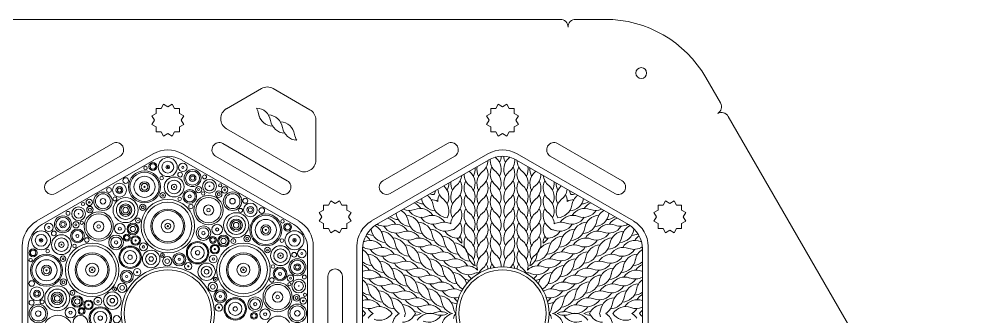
# Model space of a CAD drawing. Header units: millimetres. Extents: x -13 to 887, y 0 to 600.
# Drawn here: x 228.7 to 477.8, y 398.6 to 475.2 of the extents above; entities that cross this region are included whole.
import ezdxf

# ---------------------------------------------------------------- set-up
doc = ezdxf.new("R2010")
doc.units = ezdxf.units.MM
for name, color, linetype, lineweight, true_color in [('Cut_First', 1, 'Continuous', 20, 0xff0000), ('Cut_Second', 1, 'Continuous', 20, 0xff0000), ('Vector Engrave', 5, 'Continuous', 0, 0x0000ff)]:
    doc.layers.add(name, color=color, linetype=linetype, lineweight=lineweight, true_color=true_color)

msp = doc.modelspace()

# ---------------------------------------------------------------- linework, layer by layer
at = {"layer": 'Cut_First'}
for p, q in [((263.25, 440.53), (233.25, 423.21)), ((300.75, 423.21), (270.75, 440.53)), ((319.5, 423.21), (349.5, 440.53)), ((357, 440.53), (387, 423.21)), ((229.5, 416.71), (229.5, 382.07)), ((304.5, 382.07), (304.5, 416.71)), ((315.75, 382.07), (315.75, 416.71)), ((390.75, 416.71), (390.75, 382.07))]:
    msp.add_line(p, q, dxfattribs=at)
for centre, radius in [((389, 461.31), 1.4), ((267, 399.39), 11.25), ((353.25, 399.39), 11.25)]:
    msp.add_circle(centre, radius, dxfattribs=at)
for centre, start, end in [((267, 434.03), 60, 120), ((353.25, 434.03), 60, 120), ((237, 416.71), 120, 180), ((297, 416.71), 0, 60), ((323.25, 416.71), 120, 180), ((383.25, 416.71), 0, 60)]:
    msp.add_arc(centre, 7.5, start, end, dxfattribs=at)
at = {"layer": 'Cut_Second'}
for p, q in [((165.87, 475.16), (368.13, 475.16)), ((379.68, 475.16), (372.13, 475.16)), ((405.65, 460.16), (409.43, 453.62)), ((282.13, 452.14), (291.13, 457.34)), ((294.13, 457.34), (303.63, 451.86)), ((265.9, 453.28), (265.27, 452.19)), ((267, 452.65), (265.9, 453.28)), ((268.1, 453.28), (267, 452.65)), ((268.73, 452.19), (268.1, 453.28)), ((352.15, 453.28), (351.52, 452.19)), ((353.25, 452.65), (352.15, 453.28)), ((354.35, 453.28), (353.25, 452.65)), ((354.98, 452.19), (354.35, 453.28)), ((264, 450.92), (262.9, 450.28)), ((265.27, 452.19), (264, 452.19)), ((264, 452.19), (264, 450.92)), ((270, 452.19), (268.73, 452.19)), ((270, 450.92), (270, 452.19)), ((271.1, 450.28), (270, 450.92)), ((350.25, 450.92), (349.15, 450.28)), ((351.52, 452.19), (350.25, 452.19)), ((350.25, 452.19), (350.25, 450.92)), ((356.25, 452.19), (354.98, 452.19)), ((356.25, 450.92), (356.25, 452.19)), ((357.35, 450.28), (356.25, 450.92)), ((262.9, 450.28), (263.54, 449.19)), ((263.54, 449.19), (262.9, 448.09)), ((270.46, 449.19), (271.1, 450.28)), ((271.1, 448.09), (270.46, 449.19)), ((305.13, 449.26), (305.13, 438.87)), ((349.15, 450.28), (349.79, 449.19)), ((349.79, 449.19), (349.15, 448.09)), ((356.71, 449.19), (357.35, 450.28)), ((357.35, 448.09), (356.71, 449.19)), ((411.43, 450.16), (512.56, 275)), ((262.9, 448.09), (264, 447.45)), ((264, 447.45), (264, 446.19)), ((264, 446.19), (265.27, 446.19)), ((265.27, 446.19), (265.9, 445.09)), ((268.1, 445.09), (268.73, 446.19)), ((268.73, 446.19), (270, 446.19)), ((270, 447.45), (271.1, 448.09)), ((270, 446.19), (270, 447.45)), ((282.13, 446.95), (300.63, 436.27)), ((349.15, 448.09), (350.25, 447.45)), ((350.25, 447.45), (350.25, 446.19)), ((350.25, 446.19), (351.52, 446.19)), ((351.52, 446.19), (352.15, 445.09)), ((354.35, 445.09), (354.98, 446.19)), ((354.98, 446.19), (356.25, 446.19)), ((356.25, 447.45), (357.35, 448.09)), ((356.25, 446.19), (356.25, 447.45)), ((265.9, 445.09), (267, 445.72)), ((267, 445.72), (268.1, 445.09)), ((352.15, 445.09), (353.25, 445.72)), ((353.25, 445.72), (354.35, 445.09)), ((236.2, 433.57), (252.8, 443.15)), ((281.2, 443.15), (297.8, 433.57)), ((322.45, 433.57), (339.05, 443.15)), ((367.45, 443.15), (384.05, 433.57)), ((254.68, 439.9), (238.07, 430.32)), ((295.93, 430.32), (279.32, 439.9)), ((340.93, 439.9), (324.32, 430.32)), ((382.18, 430.32), (365.57, 439.9)), ((309.03, 428.39), (308.39, 427.29)), ((310.12, 427.75), (309.03, 428.39)), ((311.22, 428.39), (310.12, 427.75)), ((311.86, 427.29), (311.22, 428.39)), ((395.28, 428.39), (394.64, 427.29)), ((396.38, 427.75), (395.28, 428.39)), ((397.47, 428.39), (396.38, 427.75)), ((398.11, 427.29), (397.47, 428.39)), ((307.13, 426.02), (306.03, 425.39)), ((308.39, 427.29), (307.13, 427.29)), ((307.13, 427.29), (307.13, 426.02)), ((313.13, 427.29), (311.86, 427.29)), ((313.13, 426.02), (313.13, 427.29)), ((314.22, 425.39), (313.13, 426.02)), ((393.38, 426.02), (392.28, 425.39)), ((394.64, 427.29), (393.38, 427.29)), ((393.38, 427.29), (393.38, 426.02)), ((399.38, 427.29), (398.11, 427.29)), ((399.38, 426.02), (399.38, 427.29)), ((400.47, 425.39), (399.38, 426.02)), ((306.03, 425.39), (306.66, 424.29)), ((306.66, 424.29), (306.03, 423.19)), ((313.59, 424.29), (314.22, 425.39)), ((314.22, 423.19), (313.59, 424.29)), ((392.28, 425.39), (392.91, 424.29)), ((392.91, 424.29), (392.28, 423.19)), ((399.84, 424.29), (400.47, 425.39)), ((400.47, 423.19), (399.84, 424.29)), ((306.03, 423.19), (307.13, 422.56)), ((307.13, 422.56), (307.13, 421.29)), ((307.13, 421.29), (308.39, 421.29)), ((308.39, 421.29), (309.03, 420.19)), ((311.22, 420.19), (311.86, 421.29)), ((311.86, 421.29), (313.13, 421.29)), ((313.13, 422.56), (314.22, 423.19)), ((313.13, 421.29), (313.13, 422.56)), ((392.28, 423.19), (393.38, 422.56)), ((393.38, 422.56), (393.38, 421.29)), ((393.38, 421.29), (394.64, 421.29)), ((394.64, 421.29), (395.28, 420.19)), ((397.47, 420.19), (398.11, 421.29)), ((398.11, 421.29), (399.38, 421.29)), ((399.38, 422.56), (400.47, 423.19)), ((399.38, 421.29), (399.38, 422.56)), ((309.03, 420.19), (310.12, 420.82)), ((310.12, 420.82), (311.22, 420.19)), ((395.28, 420.19), (396.38, 420.82)), ((396.38, 420.82), (397.47, 420.19)), ((308.25, 389.81), (308.25, 408.97)), ((312, 408.97), (312, 389.81))]:
    msp.add_line(p, q, dxfattribs=at)
for centre, radius, start, end in [((368.13, 473.16), 2, 0, 90), ((372.13, 473.16), 2, 90, 180), ((379.68, 445.16), 30, 30, 90), ((292.63, 454.74), 3, 60, 120), ((407.7, 452.62), 2, 300, 30), ((283.63, 449.55), 3, 120, 240), ((302.13, 449.26), 3, 0, 60), ((409.7, 449.16), 2, 30, 120), ((253.74, 441.53), 1.88, 300, 120), ((280.26, 441.53), 1.88, 60, 240), ((339.99, 441.53), 1.88, 300, 120), ((366.51, 441.53), 1.88, 60, 240), ((302.13, 438.87), 3, 240, 0), ((237.14, 431.94), 1.88, 120, 300), ((296.86, 431.94), 1.88, 240, 60), ((323.39, 431.94), 1.88, 120, 300), ((383.11, 431.94), 1.88, 240, 60), ((310.12, 408.97), 1.88, 0, 180)]:
    msp.add_arc(centre, radius, start, end, dxfattribs=at)
at = {"layer": 'Vector Engrave'}
for p, q in [((234.56, 422.28), (263.4, 438.92)), ((270.6, 438.92), (299.44, 422.28)), ((349.65, 438.92), (320.81, 422.28)), ((385.69, 422.28), (356.85, 438.92)), ((230.96, 382.74), (230.96, 416.04)), ((303.04, 416.04), (303.04, 382.74)), ((317.21, 416.04), (317.21, 382.74)), ((389.29, 382.74), (389.29, 416.04))]:
    msp.add_line(p, q, dxfattribs=at)
for centre, radius in [((266.99, 437.09), 2.45), ((266.99, 437.09), 1.52), ((261, 432.01), 4.12), ((261.24, 436.86), 0.45), ((263.17, 437.25), 1.02), ((263.17, 437.25), 0.713), ((266.99, 437.09), 0.461), ((266.99, 437.09), 0.169), ((270.89, 437.02), 1.1), ((270.89, 437.02), 0.274), ((273.38, 434.26), 2.19), ((273.38, 434.26), 1.8), ((256.15, 433.62), 0.726), ((261, 432.01), 3.77), ((261, 432.01), 2.72), ((261, 432.01), 1.32), ((265.43, 434.25), 0.467), ((268.63, 431.98), 2.56), ((268.63, 431.98), 1.75), ((270.18, 435.15), 0.609), ((273.38, 434.26), 0.877), ((273.38, 434.26), 0.53), ((276.47, 434.56), 0.501), ((277.75, 432.15), 1.77), ((277.75, 432.15), 1.18), ((251.85, 431.19), 0.645), ((254.54, 431.16), 1.78), ((254.54, 431.16), 0.894), ((254.54, 431.16), 0.528), ((261, 432.01), 0.89), ((261, 432.01), 0.15), ((268.63, 431.98), 0.707), ((268.63, 431.98), 0.103), ((272.64, 429.54), 1.77), ((272.64, 429.54), 1.42), ((274.93, 431.3), 0.814), ((274.93, 431.3), 0.247), ((277.75, 432.15), 0.0766), ((280.12, 430.14), 0.839), ((280.5, 432.39), 0.403), ((281.66, 431.23), 0.822), ((281.66, 431.23), 0.209), ((246.76, 428), 0.822), ((250.29, 428.29), 2.38), ((250.29, 428.29), 1.92), ((250.29, 428.29), 0.709), ((253.37, 428.91), 0.514), ((256.12, 426.01), 3.23), ((256.12, 426.01), 2.38), ((267, 421.89), 6.9), ((265.7, 429.82), 0.714), ((265.7, 429.82), 0.241), ((270.07, 428.92), 0.453), ((272.64, 429.54), 0.384), ((277.5, 426.01), 3.77), ((277.5, 426.01), 3.27), ((276.14, 430.29), 0.436), ((280.12, 430.14), 0.375), ((283.68, 428.31), 2.38), ((283.68, 428.31), 1.92), ((283.68, 428.31), 0.709), ((286.96, 428.41), 0.645), ((244.01, 425.08), 1.77), ((244.01, 425.08), 1.18), ((245.17, 427.58), 0.403), ((246.93, 426.13), 0.839), ((246.76, 428), 0.209), ((246.93, 426.13), 0.375), ((256.12, 426.01), 1.6), ((256.12, 426.01), 1.19), ((256.12, 426.01), 0.722), ((260.53, 426.73), 0.837), ((260.53, 426.73), 0.36), ((267, 421.89), 6.18), ((267, 421.89), 4.38), ((267, 421.89), 4.04), ((272.95, 426.93), 0.573), ((277.5, 426.01), 1.33), ((277.5, 426.01), 0.458), ((285.75, 425.95), 0.514), ((288.28, 426.06), 1.78), ((288.28, 426.06), 0.894), ((288.28, 426.06), 0.528), ((291.22, 425.9), 0.726), ((239.98, 422.35), 2.19), ((239.98, 422.35), 1.8), ((241.28, 425.18), 0.501), ((244.01, 425.08), 0.0766), ((249.19, 421.8), 3.77), ((249.19, 421.8), 3.27), ((259.3, 423.34), 0.614), ((259.3, 423.34), 0.0555), ((267, 421.89), 1.68), ((284.62, 422.12), 3.23), ((284.62, 422.12), 2.38), ((284.62, 422.12), 1.6), ((292.25, 420.9), 4.12), ((292.25, 420.9), 3.77), ((292.25, 420.9), 2.72), ((296.57, 423.11), 0.45), ((236.35, 421.57), 1.1), ((236.35, 421.57), 0.274), ((239.98, 422.35), 0.877), ((239.98, 422.35), 0.53), ((243.72, 419.35), 1.77), ((243.33, 422.22), 0.814), ((243.33, 422.22), 0.247), ((244.81, 422.76), 0.436), ((249.19, 421.8), 1.33), ((249.19, 421.8), 0.458), ((254.64, 421.22), 1.36), ((254.64, 421.22), 0.404), ((258, 421.14), 1.5), ((258, 421.14), 1.18), ((258, 421.14), 0.685), ((267, 421.89), 0.75), ((267, 421.89), 0.168), ((276.19, 420.09), 1.89), ((276.19, 420.09), 1.39), ((279.72, 421.01), 1.36), ((279.72, 421.01), 0.404), ((284.62, 422.12), 1.19), ((284.62, 422.12), 0.722), ((292.25, 420.9), 1.32), ((292.25, 420.9), 0.89), ((292.25, 420.9), 0.15), ((297.88, 421.64), 1.02), ((297.88, 421.64), 0.713), ((234.35, 418.23), 2.45), ((234.35, 418.23), 1.52), ((234.35, 418.23), 0.461), ((234.35, 418.23), 0.169), ((237.63, 420.02), 0.609), ((239.59, 417.1), 2.56), ((239.59, 417.1), 1.75), ((243.72, 419.35), 1.42), ((243.72, 419.35), 0.384), ((246.12, 418.31), 0.573), ((253.67, 417.69), 1.89), ((253.67, 417.69), 1.39), ((256.42, 418.92), 0.878), ((256.42, 418.92), 0.597), ((258.71, 418.19), 1.22), ((258.71, 418.19), 0.964), ((276.19, 420.09), 0.416), ((278.63, 418.32), 0.878), ((278.63, 418.32), 0.597), ((281.34, 418.06), 1.5), ((281.34, 418.06), 1.18), ((281.34, 418.06), 0.685), ((283.89, 418.03), 0.614), ((287.44, 418.66), 0.837), ((287.44, 418.66), 0.36), ((296.4, 418.18), 0.467), ((299.64, 418.25), 2.45), ((299.64, 418.25), 1.52), ((299.64, 418.25), 0.461), ((299.64, 418.25), 0.169), ((232.29, 415.01), 1.02), ((236.03, 415.46), 0.467), ((239.59, 417.1), 0.707), ((239.59, 417.1), 0.103), ((247.51, 410.64), 6.9), ((247.51, 410.64), 6.18), ((242.96, 416.81), 0.453), ((253.67, 417.69), 0.416), ((257.29, 413.86), 2.9), ((257.29, 413.86), 2.62), ((258.71, 418.19), 0.161), ((260.71, 416.55), 1.02), ((260.71, 416.55), 0.306), ((274.68, 415.04), 2.9), ((274.68, 415.04), 2.62), ((274.68, 415.04), 1.71), ((279.13, 415.97), 1.22), ((279.13, 415.97), 0.964), ((279.13, 415.97), 0.161), ((286.49, 410.64), 6.9), ((286.49, 410.64), 6.18), ((283.89, 418.03), 0.0555), ((292.7, 415.73), 0.714), ((292.7, 415.73), 0.241), ((296.04, 414.27), 2.56), ((296.04, 414.27), 1.75), ((301.53, 414.84), 1.1), ((231.67, 413.14), 0.45), ((232.29, 415.01), 0.713), ((235.75, 410.51), 4.12), ((235.75, 410.51), 3.77), ((240, 413.48), 0.714), ((240, 413.48), 0.241), ((247.51, 410.64), 4.38), ((247.51, 410.64), 4.04), ((257.29, 413.86), 1.71), ((257.29, 413.86), 0.562), ((262.7, 413.42), 2.25), ((262.7, 413.42), 1.41), ((262.7, 413.42), 0.591), ((265.56, 414.4), 0.513), ((265.56, 414.4), 0.0828), ((266.85, 412.87), 1.18), ((266.85, 412.87), 0.583), ((269.94, 413.32), 1.67), ((269.94, 413.32), 1.26), ((269.94, 413.32), 0.286), ((274.68, 415.04), 0.562), ((278.72, 413.42), 1.02), ((278.72, 413.42), 0.306), ((286.49, 410.64), 4.38), ((286.49, 410.64), 4.04), ((296.04, 414.27), 0.707), ((296.04, 414.27), 0.103), ((300.39, 411.31), 2.19), ((299.56, 414.51), 0.609), ((301.53, 414.84), 0.274), ((235.75, 410.51), 2.72), ((235.75, 410.51), 1.32), ((235.75, 410.51), 0.89), ((247.51, 410.64), 1.68), ((247.51, 410.64), 0.75), ((267, 399.39), 12), ((259.11, 410.04), 0.942), ((272.28, 411.55), 0.942), ((272.28, 411.55), 0.158), ((277, 410.13), 2.25), ((277, 410.13), 1.41), ((286.49, 410.64), 1.68), ((286.49, 410.64), 0.75), ((294.11, 411.49), 0.453), ((295.93, 409.57), 1.77), ((295.93, 409.57), 1.42), ((300.39, 411.31), 1.8), ((300.39, 411.31), 0.877), ((300.39, 411.31), 0.53), ((353.25, 399.39), 12), ((235.75, 410.51), 0.15), ((247.51, 410.64), 0.168), ((256.41, 408.9), 1.67), ((256.41, 408.9), 1.26), ((256.41, 408.9), 0.286), ((259.11, 410.04), 0.158), ((277, 410.13), 0.591), ((279.28, 408.14), 0.513), ((286.49, 410.64), 0.168), ((293.82, 408.01), 0.573), ((295.93, 409.57), 0.384), ((298.61, 408.48), 0.814), ((298.61, 408.48), 0.247), ((302.19, 408.77), 0.501), ((231.93, 407.11), 0.726), ((233.26, 404.48), 1.78), ((238.5, 403.28), 3.23), ((240.09, 407.45), 0.837), ((240.09, 407.45), 0.36), ((253.28, 405.65), 0.513), ((255.25, 406), 1.18), ((255.25, 406), 0.583), ((278.6, 406.26), 1.18), ((278.6, 406.26), 0.583), ((279.28, 408.14), 0.0828), ((295.31, 403.61), 3.77), ((295.31, 403.61), 3.27), ((298.33, 406.92), 0.436), ((300.75, 406.46), 1.77), ((300.75, 406.46), 1.18), ((300.75, 406.46), 0.0766), ((233.26, 404.48), 0.894), ((233.26, 404.48), 0.528), ((238.5, 403.28), 2.38), ((238.5, 403.28), 1.6), ((238.5, 403.28), 1.19), ((238.5, 403.28), 0.722), ((242.41, 404.7), 0.614), ((243.66, 402.47), 1.5), ((242.41, 404.7), 0.0555), ((243.66, 402.47), 1.18), ((248.99, 402.52), 1.02), ((252.7, 402.68), 2.25), ((252.7, 402.68), 1.41), ((253.28, 405.65), 0.0828), ((280.53, 403.81), 1.67), ((280.53, 403.81), 1.26), ((280.53, 403.81), 0.286), ((284.39, 400.57), 2.9), ((289.52, 401.78), 1.89), ((295.31, 403.61), 1.33), ((295.31, 403.61), 0.458), ((300.19, 403.4), 0.839), ((300.19, 403.4), 0.375), ((301.9, 402.62), 0.822), ((302.33, 404.2), 0.403), ((231.89, 402.17), 0.645), ((233.61, 399.37), 2.38), ((233.61, 399.37), 1.92), ((234.62, 402.35), 0.514), ((241.92, 399.6), 1.36), ((243.66, 402.47), 0.685), ((246.58, 401.61), 1.22), ((246.58, 401.61), 0.964), ((246.58, 401.61), 0.161), ((249.61, 398.21), 2.9), ((248.99, 402.52), 0.306), ((252.7, 402.68), 0.591), ((280.17, 400.9), 0.942), ((280.17, 400.9), 0.158), ((284.39, 400.57), 2.62), ((284.39, 400.57), 1.71), ((284.39, 400.57), 0.562), ((289.52, 401.78), 1.39), ((289.52, 401.78), 0.416), ((300.39, 399.41), 2.38), ((300.39, 399.41), 1.92), ((301.9, 402.62), 0.209), ((233.61, 399.37), 0.709), ((238.69, 395.17), 3.77), ((241.92, 399.6), 0.404), ((244.48, 397), 1.89), ((244.79, 400), 0.878), ((244.79, 400), 0.597), ((249.61, 398.21), 2.62), ((249.61, 398.21), 1.71), ((249.61, 398.21), 0.562), ((253.83, 397.88), 0.942), ((289.21, 398.78), 0.878), ((289.21, 398.78), 0.597), ((292.08, 399.18), 1.36), ((292.08, 399.18), 0.404), ((295.5, 395.49), 3.23), ((300.39, 399.41), 0.709)]:
    msp.add_circle(centre, radius, dxfattribs=at)
for centre, radius, start, end in [((289.72, 448.48), 3.82, 8.7546, 87.8218), ((286.63, 450.27), 3.82, 8.7546, 32.1983), ((294.18, 451.43), 3.82, 188.7546, 267.8218), ((294.18, 451.43), 3.82, 188.7546, 212.1983), ((292.81, 446.7), 3.82, 8.7546, 87.8218), ((297.27, 449.65), 3.82, 188.7546, 267.8218), ((295.89, 444.92), 3.82, 8.7546, 87.8218), ((300.36, 447.86), 3.82, 188.7546, 267.8218), ((303.45, 446.08), 3.82, 188.7546, 212.1983), ((267, 432.68), 7.21, 60, 120), ((345.7, 438.91), 3.82, 308.7546, 359.0608), ((353.25, 432.68), 7.21, 60, 120), ((353.9, 438.91), 3.82, 176.3215, 231.2454), ((353.9, 442.48), 3.82, 228.1121, 231.2454), ((349.12, 436.52), 3.82, 332.1782, 51.2454), ((349.12, 440.09), 3.82, 332.1782, 356.9564), ((357.38, 440.09), 3.82, 183.0436, 207.8218), ((357.38, 436.52), 3.82, 128.7546, 207.8218), ((352.6, 442.48), 3.82, 308.7546, 311.8879), ((352.6, 438.91), 3.82, 308.7546, 3.6785), ((360.8, 438.91), 3.82, 180.9392, 231.2454), ((347.15, 438.91), 3.82, 228.8918, 231.2454), ((342.37, 432.95), 3.82, 332.1782, 51.2454), ((342.37, 436.52), 3.82, 332.1782, 5.9776), ((350.48, 436.52), 3.82, 169.1281, 207.8218), ((350.48, 432.95), 3.82, 128.7546, 207.8218), ((345.7, 435.35), 3.82, 308.7546, 27.8218), ((353.9, 435.35), 3.82, 152.1782, 231.2454), ((349.12, 432.95), 3.82, 332.1782, 51.2454), ((357.38, 432.95), 3.82, 128.7546, 207.8218), ((352.6, 435.35), 3.82, 308.7546, 27.8218), ((360.8, 435.35), 3.82, 152.1782, 231.2454), ((356.02, 432.95), 3.82, 332.1782, 51.2454), ((356.02, 436.52), 3.82, 332.1782, 10.8719), ((364.13, 436.52), 3.82, 174.0224, 207.8218), ((364.13, 432.95), 3.82, 128.7546, 207.8218), ((359.35, 438.91), 3.82, 308.7546, 311.1082), ((343.73, 432.95), 3.82, 174.5696, 207.8218), ((338.95, 435.35), 3.82, 308.7546, 353.9293), ((338.95, 431.78), 3.82, 308.7546, 27.8218), ((347.15, 435.35), 3.82, 181.0363, 231.2454), ((347.15, 431.78), 3.82, 152.1782, 231.2454), ((345.7, 431.78), 3.82, 308.7546, 27.8218), ((353.9, 431.78), 3.82, 152.1782, 231.2454), ((352.6, 431.78), 3.82, 308.7546, 27.8218), ((360.8, 431.78), 3.82, 152.1782, 231.2454), ((359.35, 435.35), 3.82, 308.7546, 358.9637), ((359.35, 431.78), 3.82, 308.7546, 27.8218), ((367.55, 431.78), 3.82, 152.1782, 231.2454), ((367.55, 435.35), 3.82, 186.0707, 231.2454), ((362.77, 432.95), 3.82, 332.1782, 5.4304), ((332.2, 431.78), 3.82, 332.1852, 348.4373), ((340.4, 431.78), 3.82, 185.8306, 231.2454), ((335.62, 429.38), 3.82, 332.1782, 49.0337), ((335.62, 432.95), 3.82, 332.1782, 1.1896), ((343.73, 429.38), 3.82, 128.7546, 207.8218), ((342.37, 429.38), 3.82, 332.1782, 51.2454), ((350.48, 429.38), 3.82, 128.7546, 207.8218), ((349.12, 429.38), 3.82, 332.1782, 51.2454), ((357.38, 429.38), 3.82, 128.7546, 207.8218), ((356.02, 429.38), 3.82, 332.1782, 51.2454), ((364.13, 429.38), 3.82, 128.7546, 207.8218), ((362.77, 429.38), 3.82, 332.1782, 51.2454), ((370.88, 432.95), 3.82, 178.8104, 207.8218), ((370.88, 429.38), 3.82, 130.9663, 207.8218), ((366.1, 431.78), 3.82, 308.7546, 354.1694), ((374.3, 431.78), 3.82, 191.5627, 207.8148), ((336.09, 429.66), 3.82, 190.9663, 267.8218), ((331.62, 426.71), 3.82, 8.7546, 54.1694), ((335.73, 433.82), 3.82, 251.5627, 267.8148), ((334.71, 424.93), 3.82, 60.806, 87.8218), ((332.2, 428.21), 3.82, 27.5472, 27.8218), ((338.81, 432.03), 3.82, 212.1782, 212.4528), ((340.4, 428.21), 3.82, 152.1782, 179.194), ((335.62, 425.82), 3.82, 332.1782, 51.2454), ((343.73, 425.82), 3.82, 128.7546, 207.8218), ((338.95, 428.21), 3.82, 308.7546, 27.8218), ((347.15, 428.21), 3.82, 152.1782, 231.2454), ((342.37, 425.82), 3.82, 332.1782, 51.2454), ((350.48, 425.82), 3.82, 128.7546, 207.8218), ((345.7, 428.21), 3.82, 308.7546, 27.8218), ((353.9, 428.21), 3.82, 152.1782, 231.2454), ((349.12, 425.82), 3.82, 332.1782, 51.2454), ((357.38, 425.82), 3.82, 128.7546, 207.8218), ((352.6, 428.21), 3.82, 308.7546, 27.8218), ((360.8, 428.21), 3.82, 152.1782, 231.2454), ((356.02, 425.82), 3.82, 332.1782, 51.2454), ((364.13, 425.82), 3.82, 128.7546, 207.8218), ((359.35, 428.21), 3.82, 308.7546, 27.8218), ((367.55, 428.21), 3.82, 152.1782, 231.2454), ((362.77, 425.82), 3.82, 332.1782, 51.2454), ((370.88, 425.82), 3.82, 128.7546, 207.8218), ((366.1, 428.21), 3.82, 0.806, 27.8218), ((371.79, 424.93), 3.82, 92.1782, 119.194), ((370.41, 429.66), 3.82, 272.1782, 349.0337), ((374.3, 428.21), 3.82, 152.1782, 152.4528), ((367.69, 432.03), 3.82, 327.5472, 327.8218), ((370.77, 433.82), 3.82, 272.1852, 288.4373), ((374.88, 426.71), 3.82, 125.8306, 171.2454), ((325.16, 422.65), 3.82, 8.7546, 58.9637), ((329.26, 429.75), 3.82, 246.0707, 291.2454), ((332.35, 427.97), 3.82, 212.1782, 291.2454), ((328.94, 424.41), 3.82, 32.1782, 65.4304), ((332.03, 422.63), 3.82, 32.1782, 111.2454), ((333, 431.44), 3.82, 238.8104, 267.8218), ((339.18, 427.88), 3.82, 188.7546, 267.8218), ((338.95, 424.64), 3.82, 308.7546, 27.8218), ((347.15, 424.64), 3.82, 152.1782, 231.2454), ((345.7, 424.64), 3.82, 308.7546, 27.8218), ((353.9, 424.64), 3.82, 152.1782, 231.2454), ((352.6, 424.64), 3.82, 308.7546, 27.8218), ((360.8, 424.64), 3.82, 152.1782, 231.2454), ((359.35, 424.64), 3.82, 308.7546, 27.8218), ((367.55, 424.64), 3.82, 152.1782, 231.2454), ((367.32, 427.88), 3.82, 272.1782, 351.2454), ((374.47, 422.63), 3.82, 68.7546, 147.8218), ((374.15, 427.97), 3.82, 248.7546, 327.8218), ((373.5, 431.44), 3.82, 272.1782, 301.1896), ((377.56, 424.41), 3.82, 114.5696, 147.8218), ((377.24, 429.75), 3.82, 248.7546, 293.9293), ((381.34, 422.65), 3.82, 121.0363, 171.2454), ((322.48, 420.35), 3.82, 32.1782, 70.8719), ((326.54, 427.38), 3.82, 234.0224, 267.8218), ((322.07, 424.43), 3.82, 8.7546, 11.1082), ((329.63, 425.6), 3.82, 188.7546, 267.8218), ((328.25, 420.87), 3.82, 8.7546, 87.8218), ((335.44, 426.19), 3.82, 212.1782, 291.2454), ((335.12, 420.84), 3.82, 32.1782, 111.2454), ((343.74, 422.25), 3.82, 128.7546, 176.5611), ((342.36, 422.25), 3.82, 332.1782, 51.2454), ((350.49, 422.25), 3.82, 128.7546, 207.8218), ((349.11, 422.25), 3.82, 332.1782, 51.2454), ((357.39, 422.25), 3.82, 128.7546, 207.8218), ((356.01, 422.25), 3.82, 332.1782, 51.2454), ((364.14, 422.25), 3.82, 128.7546, 207.8218), ((362.76, 422.25), 3.82, 3.4389, 51.2454), ((371.38, 420.84), 3.82, 68.7546, 147.8218), ((371.06, 426.19), 3.82, 248.7546, 327.8218), ((378.25, 420.87), 3.82, 92.1782, 171.2454), ((376.87, 425.6), 3.82, 272.1782, 351.2454), ((379.96, 427.38), 3.82, 272.1782, 305.9776), ((384.43, 424.43), 3.82, 168.8918, 171.2454), ((384.02, 420.35), 3.82, 109.1281, 147.8218), ((238.17, 416.04), 7.21, 120, 180), ((295.83, 416.04), 7.21, 0, 60), ((324.42, 416.04), 7.21, 120, 180), ((315.61, 420.37), 3.82, 8.7546, 11.8879), ((323.16, 421.53), 3.82, 188.7546, 267.8218), ((318.69, 418.59), 3.82, 8.7546, 63.6785), ((322.8, 425.69), 3.82, 240.9392, 291.2454), ((325.89, 423.91), 3.82, 212.1782, 291.2454), ((325.57, 418.57), 3.82, 32.1782, 111.2454), ((332.72, 423.81), 3.82, 188.7546, 267.8218), ((331.34, 419.08), 3.82, 8.7546, 87.8218), ((335.81, 422.03), 3.82, 188.7546, 267.8218), ((334.43, 417.3), 3.82, 8.7546, 87.8218), ((338.53, 424.4), 3.82, 212.1782, 291.2454), ((338.21, 419.06), 3.82, 63.4389, 111.2454), ((341.3, 417.28), 3.82, 98.4047, 111.2454), ((343.74, 418.68), 3.82, 128.7546, 141.5953), ((338.95, 421.08), 3.82, 323.7523, 27.8218), ((347.15, 421.08), 3.82, 152.1782, 231.2454), ((342.36, 418.68), 3.82, 332.1782, 51.2454), ((350.49, 418.68), 3.82, 128.7546, 207.8218), ((345.7, 421.08), 3.82, 308.7546, 27.8218), ((353.9, 421.08), 3.82, 152.1782, 231.2454), ((349.11, 418.68), 3.82, 332.1782, 51.2454), ((357.39, 418.68), 3.82, 128.7546, 207.8218), ((352.6, 421.08), 3.82, 308.7546, 27.8218), ((360.8, 421.08), 3.82, 152.1782, 231.2454), ((356.01, 418.68), 3.82, 332.1782, 51.2454), ((364.14, 418.68), 3.82, 128.7546, 207.8218), ((359.35, 421.08), 3.82, 308.7546, 27.8218), ((367.55, 421.08), 3.82, 152.1782, 216.2477), ((362.76, 418.68), 3.82, 38.4047, 51.2454), ((365.2, 417.28), 3.82, 68.7546, 81.5953), ((368.29, 419.06), 3.82, 68.7546, 116.5611), ((367.97, 424.4), 3.82, 248.7546, 327.8218), ((372.07, 417.3), 3.82, 92.1782, 171.2454), ((370.69, 422.03), 3.82, 272.1782, 351.2454), ((375.16, 419.08), 3.82, 92.1782, 171.2454), ((373.78, 423.81), 3.82, 272.1782, 351.2454), ((380.93, 418.57), 3.82, 68.7546, 147.8218), ((380.61, 423.91), 3.82, 248.7546, 327.8218), ((383.7, 425.69), 3.82, 248.7546, 299.0608), ((383.34, 421.53), 3.82, 272.1782, 351.2454), ((387.81, 418.59), 3.82, 116.3215, 171.2454), ((382.08, 416.04), 7.21, 0, 60), ((390.89, 420.37), 3.82, 168.1121, 171.2454), ((315.94, 416.16), 3.82, 32.1782, 56.9564), ((320.07, 423.32), 3.82, 243.0436, 267.8218), ((321.78, 416.8), 3.82, 8.7546, 87.8218), ((326.25, 419.75), 3.82, 188.7546, 267.8218), ((324.87, 415.02), 3.82, 8.7546, 87.8218), ((328.98, 422.12), 3.82, 212.1782, 291.2454), ((328.66, 416.78), 3.82, 32.1782, 111.2454), ((331.75, 415), 3.82, 32.1782, 111.2454), ((338.9, 420.25), 3.82, 188.7546, 267.8218), ((337.52, 415.52), 3.82, 8.7546, 87.8218), ((341.62, 422.62), 3.82, 212.1782, 276.2477), ((344.71, 420.83), 3.82, 212.1782, 239.6331), ((338.95, 417.51), 3.82, 0.3669, 27.8218), ((347.15, 417.51), 3.82, 152.1782, 231.2454), ((345.7, 417.51), 3.82, 308.7546, 27.8218), ((353.9, 417.51), 3.82, 152.1782, 231.2454), ((352.6, 417.51), 3.82, 308.7546, 27.8218), ((360.8, 417.51), 3.82, 152.1782, 231.2454), ((359.35, 417.51), 3.82, 308.7546, 27.8218), ((367.55, 417.51), 3.82, 152.1782, 179.6331), ((361.79, 420.83), 3.82, 300.3669, 327.8218), ((364.88, 422.62), 3.82, 263.7523, 327.8218), ((368.98, 415.52), 3.82, 92.1782, 171.2454), ((367.6, 420.25), 3.82, 272.1782, 351.2454), ((374.75, 415), 3.82, 68.7546, 147.8218), ((377.84, 416.78), 3.82, 68.7546, 147.8218), ((377.52, 422.12), 3.82, 248.7546, 327.8218), ((381.63, 415.02), 3.82, 92.1782, 171.2454), ((380.25, 419.75), 3.82, 272.1782, 351.2454), ((384.72, 416.8), 3.82, 92.1782, 171.2454), ((386.43, 423.32), 3.82, 272.1782, 296.9564), ((390.56, 416.16), 3.82, 123.0436, 147.8218), ((315.24, 412.61), 3.82, 8.7546, 59.0608), ((319.35, 419.72), 3.82, 236.3215, 291.2454), ((316.26, 421.5), 3.82, 288.1121, 291.2454), ((319.03, 414.37), 3.82, 32.1782, 111.2454), ((322.44, 417.93), 3.82, 212.1782, 291.2454), ((322.12, 412.59), 3.82, 32.1782, 111.2454), ((329.34, 417.97), 3.82, 188.7546, 267.8218), ((327.96, 413.24), 3.82, 8.7546, 87.8218), ((332.06, 420.34), 3.82, 212.1782, 291.2454), ((335.15, 418.56), 3.82, 212.1782, 291.2454), ((334.83, 413.21), 3.82, 32.1782, 111.2454), ((341.98, 418.46), 3.82, 188.7546, 267.8218), ((340.61, 413.73), 3.82, 8.7546, 87.8218), ((345.07, 416.68), 3.82, 188.7546, 267.8218), ((342.36, 415.12), 3.82, 332.1782, 51.2454), ((350.49, 415.12), 3.82, 128.7546, 207.8218), ((349.11, 415.12), 3.82, 332.1782, 51.2454), ((357.39, 415.12), 3.82, 128.7546, 207.8218), ((356.01, 415.12), 3.82, 332.1782, 51.2454), ((364.14, 415.12), 3.82, 128.7546, 207.8218), ((361.43, 416.68), 3.82, 272.1782, 351.2454), ((365.89, 413.73), 3.82, 92.1782, 171.2454), ((364.52, 418.46), 3.82, 272.1782, 351.2454), ((371.67, 413.21), 3.82, 68.7546, 147.8218), ((371.35, 418.56), 3.82, 248.7546, 327.8218), ((374.44, 420.34), 3.82, 248.7546, 327.8218), ((378.54, 413.24), 3.82, 92.1782, 171.2454), ((377.16, 417.97), 3.82, 272.1782, 351.2454), ((384.38, 412.59), 3.82, 68.7546, 147.8218), ((384.06, 417.93), 3.82, 248.7546, 327.8218), ((387.47, 414.37), 3.82, 68.7546, 147.8218), ((387.15, 419.72), 3.82, 248.7546, 303.6785), ((391.26, 412.61), 3.82, 120.9392, 171.2454), ((390.24, 421.5), 3.82, 248.7546, 251.8879), ((318.33, 410.83), 3.82, 8.7546, 87.8218), ((325.53, 416.15), 3.82, 212.1782, 291.2454), ((325.21, 410.81), 3.82, 32.1782, 111.2454), ((332.43, 416.18), 3.82, 188.7546, 267.8218), ((331.05, 411.45), 3.82, 8.7546, 87.8218), ((335.52, 414.4), 3.82, 188.7546, 267.8218), ((334.14, 409.67), 3.82, 8.7546, 87.8218), ((338.24, 416.77), 3.82, 212.1782, 291.2454), ((337.92, 411.43), 3.82, 32.1782, 111.2454), ((341.01, 409.65), 3.82, 32.1782, 111.2454), ((348.16, 414.9), 3.82, 188.7546, 238.8193), ((342.36, 411.55), 3.82, 1.1807, 51.2454), ((350.49, 411.55), 3.82, 128.7546, 194.6547), ((345.7, 413.94), 3.82, 308.7546, 27.8218), ((353.9, 413.94), 3.82, 152.1782, 225.5015), ((349.11, 411.55), 3.82, 357.5616, 51.2454), ((357.39, 411.55), 3.82, 128.7546, 182.4384), ((352.6, 413.94), 3.82, 314.4985, 27.8218), ((360.8, 413.94), 3.82, 152.1782, 231.2454), ((356.01, 411.55), 3.82, 345.3453, 51.2454), ((364.14, 411.55), 3.82, 128.7546, 178.8193), ((358.34, 414.9), 3.82, 301.1807, 351.2454), ((365.49, 409.65), 3.82, 68.7546, 147.8218), ((368.58, 411.43), 3.82, 68.7546, 147.8218), ((368.26, 416.77), 3.82, 248.7546, 327.8218), ((372.36, 409.67), 3.82, 92.1782, 171.2454), ((370.98, 414.4), 3.82, 272.1782, 351.2454), ((375.45, 411.45), 3.82, 92.1782, 171.2454), ((374.07, 416.18), 3.82, 272.1782, 351.2454), ((381.29, 410.81), 3.82, 68.7546, 147.8218), ((380.97, 416.15), 3.82, 248.7546, 327.8218), ((388.17, 410.83), 3.82, 92.1782, 171.2454), ((319.71, 415.56), 3.82, 229.1281, 267.8218), ((315.65, 408.53), 3.82, 32.1782, 65.9776), ((322.8, 413.77), 3.82, 188.7546, 267.8218), ((321.42, 409.04), 3.82, 8.7546, 87.8218), ((325.89, 411.99), 3.82, 188.7546, 267.8218), ((324.51, 407.26), 3.82, 8.7546, 87.8218), ((328.61, 414.36), 3.82, 212.1782, 291.2454), ((328.3, 409.02), 3.82, 32.1782, 111.2454), ((331.38, 407.24), 3.82, 32.1782, 111.2454), ((338.61, 412.62), 3.82, 188.7546, 267.8218), ((337.23, 407.89), 3.82, 8.7546, 87.8218), ((341.33, 414.99), 3.82, 212.1782, 291.2454), ((344.42, 413.2), 3.82, 212.1782, 291.2454), ((344.1, 407.86), 3.82, 45.3453, 111.2454), ((350.49, 407.98), 3.82, 128.7546, 149.8627), ((345.7, 410.38), 3.82, 6.2106, 27.8218), ((353.9, 410.38), 3.82, 152.1782, 170.9881), ((352.6, 410.38), 3.82, 9.0119, 27.8218), ((360.8, 410.38), 3.82, 152.1782, 173.7894), ((356.01, 407.98), 3.82, 30.1373, 51.2454), ((362.4, 407.86), 3.82, 68.7546, 134.6547), ((362.08, 413.2), 3.82, 248.7546, 327.8218), ((365.17, 414.99), 3.82, 248.7546, 327.8218), ((369.27, 407.89), 3.82, 92.1782, 171.2454), ((367.89, 412.62), 3.82, 272.1782, 351.2454), ((375.12, 407.24), 3.82, 68.7546, 147.8218), ((378.2, 409.02), 3.82, 68.7546, 147.8218), ((377.89, 414.36), 3.82, 248.7546, 327.8218), ((381.99, 407.26), 3.82, 92.1782, 171.2454), ((380.61, 411.99), 3.82, 272.1782, 351.2454), ((385.08, 409.04), 3.82, 92.1782, 171.2454), ((383.7, 413.77), 3.82, 272.1782, 351.2454), ((386.79, 415.56), 3.82, 272.1782, 310.8719), ((390.85, 408.53), 3.82, 114.0224, 147.8218), ((315.97, 413.87), 3.82, 288.8918, 291.2454), ((319.06, 412.09), 3.82, 241.0363, 291.2454), ((318.74, 406.74), 3.82, 32.1782, 111.2454), ((321.83, 404.96), 3.82, 32.1782, 111.2454), ((328.98, 410.21), 3.82, 188.7546, 267.8218), ((327.6, 405.48), 3.82, 8.7546, 87.8218), ((331.7, 412.58), 3.82, 212.1782, 291.2454), ((334.79, 410.8), 3.82, 212.1782, 291.2454), ((334.47, 405.45), 3.82, 32.1782, 111.2454), ((341.7, 410.83), 3.82, 188.7546, 267.8218), ((340.32, 406.1), 3.82, 14.4985, 87.8218), ((344.79, 409.05), 3.82, 188.7546, 242.4384), ((347.51, 411.42), 3.82, 212.1782, 233.7894), ((347.19, 406.08), 3.82, 90.1373, 111.2454), ((359.31, 406.08), 3.82, 68.7546, 89.8627), ((358.99, 411.42), 3.82, 306.2106, 327.8218), ((366.18, 406.1), 3.82, 92.1782, 165.5015), ((361.71, 409.05), 3.82, 297.5616, 351.2454), ((364.8, 410.83), 3.82, 272.1782, 351.2454), ((372.03, 405.45), 3.82, 68.7546, 147.8218), ((371.71, 410.8), 3.82, 248.7546, 327.8218), ((374.8, 412.58), 3.82, 248.7546, 327.8218), ((378.9, 405.48), 3.82, 92.1782, 171.2454), ((377.52, 410.21), 3.82, 272.1782, 351.2454), ((384.67, 404.96), 3.82, 68.7546, 147.8218), ((387.76, 406.74), 3.82, 68.7546, 147.8218), ((387.44, 412.09), 3.82, 248.7546, 298.9637), ((390.53, 413.87), 3.82, 248.7546, 251.1082), ((314.96, 404.98), 3.82, 8.7546, 53.9293), ((318.05, 403.2), 3.82, 8.7546, 87.8218), ((322.15, 410.3), 3.82, 212.1782, 291.2454), ((325.24, 408.52), 3.82, 212.1782, 291.2454), ((324.92, 403.18), 3.82, 32.1782, 111.2454), ((332.07, 408.43), 3.82, 188.7546, 267.8218), ((330.69, 403.7), 3.82, 8.7546, 87.8218), ((335.16, 406.64), 3.82, 188.7546, 267.8218), ((337.88, 409.01), 3.82, 212.1782, 291.2454), ((337.56, 403.67), 3.82, 32.1782, 111.2454), ((343.41, 404.32), 3.82, 69.0119, 87.8218), ((363.09, 404.32), 3.82, 92.1782, 110.9881), ((368.94, 403.67), 3.82, 68.7546, 147.8218), ((368.62, 409.01), 3.82, 248.7546, 327.8218), ((371.34, 406.64), 3.82, 272.1782, 351.2454), ((375.81, 403.7), 3.82, 92.1782, 171.2454), ((374.43, 408.43), 3.82, 272.1782, 351.2454), ((381.58, 403.18), 3.82, 68.7546, 147.8218), ((381.26, 408.52), 3.82, 248.7546, 327.8218), ((384.35, 410.3), 3.82, 248.7546, 327.8218), ((388.45, 403.2), 3.82, 92.1782, 171.2454), ((391.54, 404.98), 3.82, 126.0707, 171.2454), ((319.43, 407.93), 3.82, 234.5696, 267.8218), ((315.37, 400.9), 3.82, 32.1782, 61.1896), ((322.52, 406.15), 3.82, 188.7546, 267.8218), ((321.14, 401.42), 3.82, 8.7546, 87.8218), ((325.61, 404.36), 3.82, 188.7546, 267.8218), ((324.23, 399.63), 3.82, 8.7546, 87.8218), ((328.33, 406.73), 3.82, 212.1782, 291.2454), ((328.01, 401.39), 3.82, 32.1782, 111.2454), ((331.1, 399.61), 3.82, 32.1782, 111.2454), ((333.78, 401.91), 3.82, 8.7546, 87.8218), ((338.25, 404.86), 3.82, 188.7546, 267.8218), ((336.87, 400.13), 3.82, 8.7546, 87.8218), ((340.97, 407.23), 3.82, 212.1782, 285.5015), ((340.65, 401.89), 3.82, 57.5616, 111.2454), ((365.85, 401.89), 3.82, 68.7546, 122.4384), ((365.53, 407.23), 3.82, 254.4985, 327.8218), ((369.63, 400.13), 3.82, 92.1782, 171.2454), ((368.25, 404.86), 3.82, 272.1782, 351.2454), ((372.72, 401.91), 3.82, 92.1782, 171.2454), ((375.4, 399.61), 3.82, 68.7546, 147.8218), ((378.49, 401.39), 3.82, 68.7546, 147.8218), ((378.17, 406.73), 3.82, 248.7546, 327.8218), ((382.27, 399.63), 3.82, 92.1782, 171.2454), ((380.89, 404.36), 3.82, 272.1782, 351.2454), ((385.36, 401.42), 3.82, 92.1782, 171.2454), ((383.98, 406.15), 3.82, 272.1782, 351.2454), ((387.07, 407.93), 3.82, 272.1782, 305.4304), ((391.13, 400.9), 3.82, 118.8104, 147.8218), ((318.46, 399.12), 3.82, 32.1782, 109.0337), ((318.78, 404.46), 3.82, 245.8306, 291.2454), ((321.55, 397.33), 3.82, 32.1782, 111.2454), ((328.7, 402.58), 3.82, 188.7546, 236.5611), ((327.32, 397.85), 3.82, 23.7523, 87.8218), ((331.42, 404.95), 3.82, 212.1782, 291.2454), ((334.51, 403.17), 3.82, 212.1782, 291.2454), ((334.19, 397.82), 3.82, 32.1782, 111.2454), ((341.34, 403.08), 3.82, 188.7546, 254.6547), ((339.96, 398.35), 3.82, 66.2106, 87.8218), ((344.06, 405.44), 3.82, 212.1782, 230.9881), ((362.44, 405.44), 3.82, 309.0119, 327.8218), ((366.54, 398.35), 3.82, 92.1782, 113.7894), ((365.16, 403.08), 3.82, 285.3453, 351.2454), ((372.31, 397.82), 3.82, 68.7546, 147.8218), ((371.99, 403.17), 3.82, 248.7546, 327.8218), ((375.08, 404.95), 3.82, 248.7546, 327.8218), ((379.18, 397.85), 3.82, 92.1782, 156.2477), ((377.8, 402.58), 3.82, 303.4389, 351.2454), ((384.95, 397.33), 3.82, 68.7546, 147.8218), ((388.04, 399.12), 3.82, 70.9663, 147.8218), ((387.72, 404.46), 3.82, 248.7546, 294.1694), ((314.67, 397.35), 3.82, 32.1852, 48.4373), ((314.67, 401.43), 3.82, 311.5627, 327.8148), ((317.76, 395.57), 3.82, 87.5472, 87.8218), ((317.76, 403.21), 3.82, 272.1782, 272.4528), ((321.86, 402.67), 3.82, 212.1782, 239.194), ((321.86, 396.11), 3.82, 120.806, 147.8218), ((321.55, 401.45), 3.82, 248.7546, 327.8218), ((328.7, 396.2), 3.82, 123.4389, 171.2454), ((327.32, 400.93), 3.82, 272.1782, 336.2477), ((331.78, 400.8), 3.82, 188.7546, 201.5953), ((331.78, 397.98), 3.82, 158.4047, 171.2454), ((330.41, 396.07), 3.82, 60.3669, 87.8218), ((330.41, 402.71), 3.82, 272.1782, 299.6331), ((334.51, 395.61), 3.82, 68.7546, 147.8218), ((334.19, 400.95), 3.82, 248.7546, 327.8218), ((337.28, 396.04), 3.82, 61.1807, 111.2454), ((337.28, 402.74), 3.82, 248.7546, 298.8193), ((341.34, 395.7), 3.82, 105.3453, 171.2454), ((344.43, 401.29), 3.82, 188.7546, 209.8627), ((344.43, 397.49), 3.82, 150.1373, 171.2454), ((362.07, 401.29), 3.82, 330.1373, 351.2454), ((362.07, 397.49), 3.82, 8.7546, 29.8627), ((365.16, 395.7), 3.82, 8.7546, 74.6547), ((369.22, 396.04), 3.82, 68.7546, 118.8193), ((369.22, 402.74), 3.82, 241.1807, 291.2454), ((372.31, 400.95), 3.82, 212.1782, 291.2454), ((371.99, 395.61), 3.82, 32.1782, 111.2454), ((376.09, 396.07), 3.82, 92.1782, 119.6331), ((376.09, 402.71), 3.82, 240.3669, 267.8218), ((379.18, 400.93), 3.82, 203.7523, 267.8218), ((374.72, 400.8), 3.82, 338.4047, 351.2454), ((374.72, 397.98), 3.82, 8.7546, 21.5953), ((377.8, 396.2), 3.82, 8.7546, 56.5611), ((384.95, 401.45), 3.82, 212.1782, 291.2454), ((384.64, 402.67), 3.82, 300.806, 327.8218), ((384.64, 396.11), 3.82, 32.1782, 59.194), ((388.74, 403.21), 3.82, 267.5472, 267.8218), ((388.74, 395.57), 3.82, 92.1782, 92.4528), ((391.83, 397.35), 3.82, 131.5627, 147.8148), ((391.83, 401.43), 3.82, 212.1852, 228.4373)]:
    msp.add_arc(centre, radius, start, end, dxfattribs=at)

doc.saveas('drawing.dxf')
